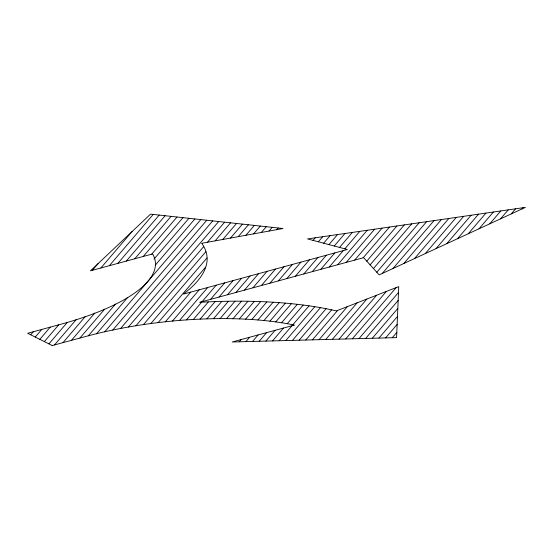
<?xml version="1.0" encoding="UTF-8"?>
<svg xmlns="http://www.w3.org/2000/svg" width="553" height="553" viewBox="0 0 553 553"><rect width="100%" height="100%" fill="white"/><g stroke="black" fill="none" stroke-linecap="round" stroke-linejoin="round"><path stroke-width="0.83" d="M30.685 334.793L33.298 331.745M35.247 337.06L41.772 329.443M92.399 270.299L98.275 263.435M39.809 339.328L50.247 327.134M100.874 267.991L132.022 231.603M44.364 341.602L58.722 324.832M109.349 265.689L153.229 214.426M48.927 343.869L67.39 322.295M117.824 263.38L159.181 215.076M54.512 344.934L76.134 319.682M126.298 261.078L165.126 215.718M62.973 342.646L85.273 316.593M134.773 258.769L171.077 216.368M71.434 340.365L94.791 313.074M143.248 256.461L177.022 217.011M79.895 338.07L104.621 309.182M151.729 254.159L182.974 217.654M88.286 335.858L115.529 304.039M153.976 259.122L188.919 218.304M96.519 333.839L127.757 297.348M155.352 265.115L194.87 218.947M104.745 331.821L200.815 219.596M112.715 330.113L206.767 220.239M120.554 328.544L212.711 220.889M128.331 327.058L218.663 221.532M135.865 325.848L203.622 246.693M207.41 242.276L224.615 222.182M143.4 324.646L205.799 251.753M215.11 240.873L230.56 222.824M150.789 323.602L206.946 258.009M222.811 239.47L236.511 223.474M158.047 322.724L205.612 267.161M230.511 238.066L242.456 224.117M165.299 321.846L190.757 292.108M238.212 236.67L248.408 224.767M172.432 321.106L199.232 289.8M245.912 235.267L254.352 225.41M179.442 320.512L207.707 287.491M253.62 233.864L260.304 226.059M186.451 319.924L201.603 302.228M202.066 301.682L216.182 285.189M261.32 232.467L266.249 226.702M193.274 319.544L208.329 301.959M210.541 299.373L224.663 282.88M269.021 231.064L272.2 227.345M200.062 319.212L215.055 301.696M219.023 297.065L233.138 280.578M276.721 229.661L278.145 227.995M206.85 318.881L221.788 301.426M227.497 294.756L241.613 278.27M213.465 318.749L228.403 301.295M235.979 292.447L250.087 275.968M220.053 318.646L234.949 301.247M244.454 290.138L258.562 273.659M226.516 318.687L241.488 301.198M252.935 287.83L267.037 271.35M232.917 318.811L247.875 301.33M261.41 285.514L275.512 269.048M239.311 318.929L254.242 301.496M269.892 283.205L283.986 266.74M245.567 319.219L260.601 301.655M278.366 280.896L292.461 264.438M313.053 240.382L315.272 237.79M251.753 319.586L266.885 301.91M286.848 278.588L300.936 262.129M318.348 241.792L322.696 236.719M239.228 341.809L241.149 339.57M257.905 319.993L273.078 302.27M295.323 276.279L309.417 259.827M323.643 243.202L330.113 235.64M245.885 341.636L249.624 337.261M263.905 320.581L279.265 302.636M303.804 273.97L317.892 257.518M328.938 244.606L337.537 234.569M252.534 341.457L258.099 334.952M269.905 321.169L285.286 303.196M312.279 271.661L326.367 255.209M334.233 246.016L344.954 233.497M259.191 341.277L266.581 332.65M275.712 321.977L291.313 303.756M320.761 269.352L334.841 252.908M339.528 247.426L352.379 232.419M265.841 341.104L275.055 330.341M281.512 322.8L297.334 304.316M329.235 267.044L343.316 250.599M344.83 248.836L359.796 231.348M272.498 340.925L283.53 328.04M287.214 323.733L303.168 305.097M337.717 264.735L367.22 230.276M279.147 340.745L292.005 325.731M292.807 324.791L309.003 305.878M346.192 262.426L374.637 229.205M285.804 340.572L314.775 306.721M354.673 260.117L382.054 228.126M292.454 340.392L320.422 307.724M363.148 257.809L389.478 227.055M299.111 340.219L326.07 308.719M366.784 261.161L396.895 225.983M305.761 340.04L331.586 309.867M370.123 264.859L404.319 224.905M312.417 339.86L337.613 310.427M373.462 268.551L411.736 223.834M319.067 339.687L347.367 306.625M376.8 272.249L419.16 222.762M325.724 339.507L357.12 302.83M382.268 273.452L426.577 221.691M332.374 339.328L366.874 299.028M393.017 268.488L434.001 220.612M339.03 339.155L376.628 295.233M403.766 263.525L441.418 219.541M345.68 338.975L386.381 291.431M414.515 258.562L448.842 218.47M352.33 338.802L396.135 287.629M425.271 253.599L456.26 217.391M358.987 338.623L398.499 292.468M436.02 248.636L463.684 216.32M365.637 338.443L398.16 300.459M446.769 243.673L471.101 215.248M372.293 338.27L397.821 308.45M457.518 238.716L478.525 214.17M378.943 338.09L397.483 316.434M468.267 233.753L485.942 213.099M385.6 337.911L397.144 324.424M479.016 228.79L493.366 212.027M392.25 337.738L396.805 332.415M489.764 223.827L500.783 210.956M500.513 218.864L508.207 209.877M511.262 213.9L515.624 208.806M522.011 208.937L523.048 207.734M52.044 345.604L85.584 336.521A180.084 57.443 -6.3 0 1 294.376 325.088L232.219 341.996L396.584 337.62L398.748 286.613L336.376 310.91A232.032 74.012 -6.3 0 0 199.806 302.297L363.632 257.677L379.178 274.876L525.35 207.396L307.516 238.91L347.346 249.507L183.541 294.072L189.368 289.226A232.046 74.012 -6.3 0 0 201.693 243.313L282.991 228.52L150.547 214.135L90.429 270.832L152.587 253.924A180.098 57.443 -6.3 0 1 61.037 324.196L27.65 333.286L52.341 345.57"/></g></svg>
